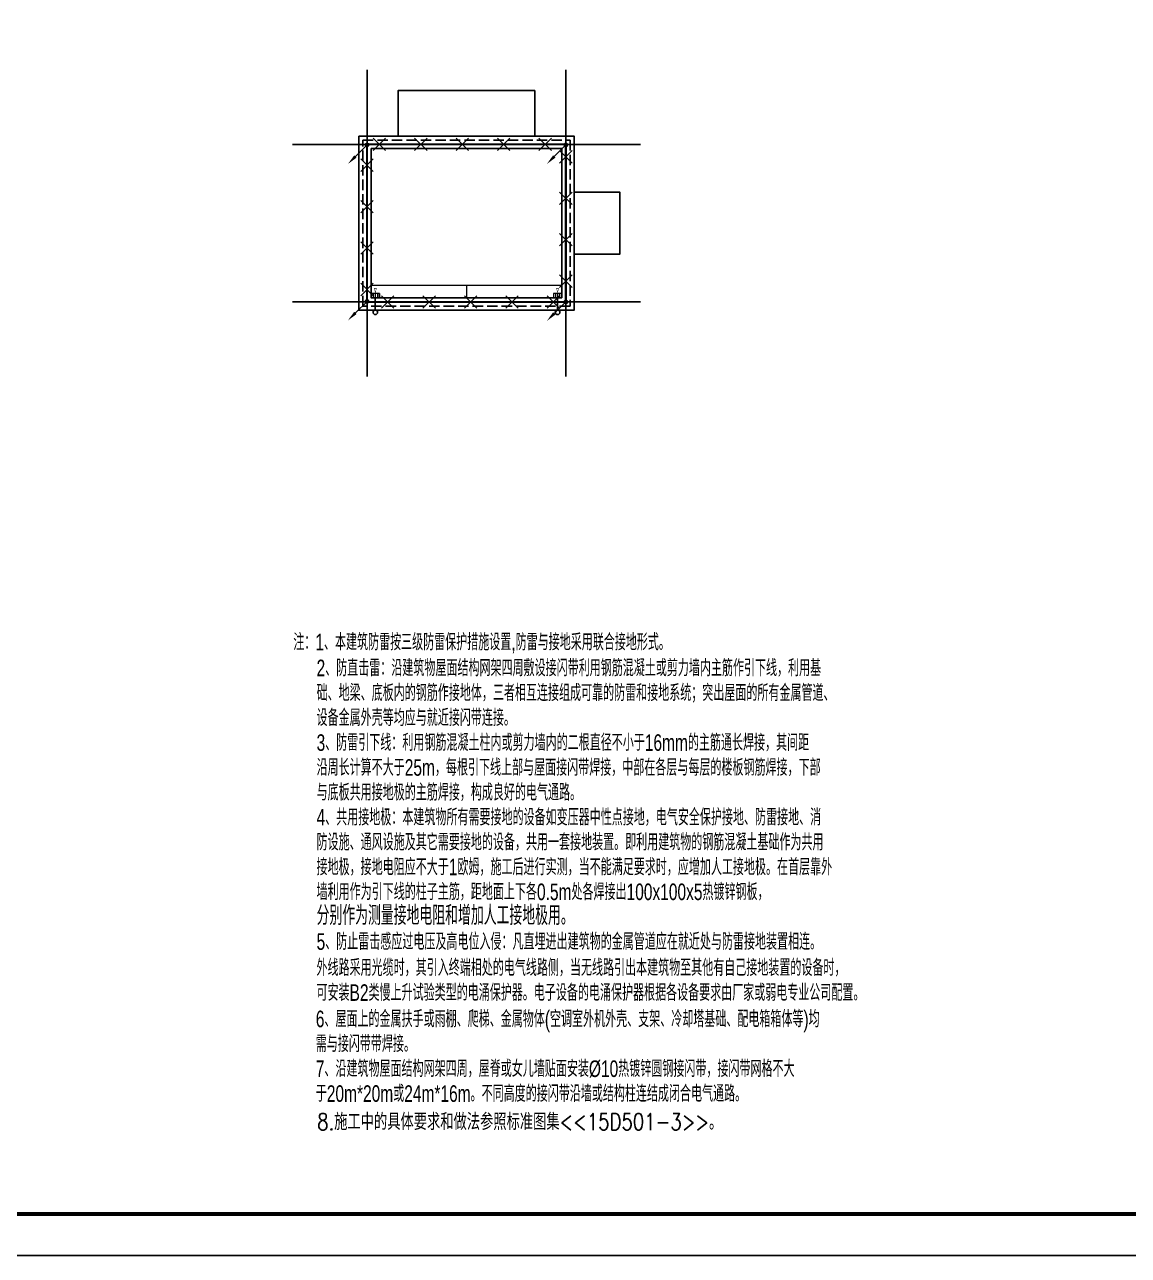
# Model space of a CAD drawing. Extents: x 4507539 to 10427425, y -64707 to 868222.
# Drawn here: x 4663961 to 4690603, y 274830 to 304530 of the extents above; entities that cross this region are included whole.
import ezdxf

# ---------------------------------------------------------------- set-up
doc = ezdxf.new("R2010")
doc.units = 0
doc.header["$LTSCALE"] = 1000
doc.header["$MEASUREMENT"] = 0
doc.linetypes.add('DASH', pattern=[0.35, 0.25, -0.1])
doc.layers.get('0').update_dxf_attribs({"linetype": 'CONTINUOUS'})
for name, color, linetype in [('!!DIM-照明', 7, 'CONTINUOUS'), ('!!电气', 1, 'CONTINUOUS'), ('DIM-照明', 3, 'CONTINUOUS'), ('DOTE', 1, 'CONTINUOUS'), ('LWIRE', 4, 'CONTINUOUS'), ('STAIR', 2, 'CONTINUOUS'), ('VPIPE-凝结', 150, 'CONTINUOUS'), ('VPIPE-雨水', 4, 'TG_Y'), ('WIRE-避雷', 4, 'TG_×'), ('图框', 140, 'CONTINUOUS')]:
    doc.layers.add(name, color=color, linetype=linetype)
doc.layers.add('平面-分水线', color=214, linetype='CONTINUOUS', lineweight=15)
doc.layers.add('平面-排水沟', color=86, linetype='CONTINUOUS', lineweight=15)
doc.styles.add('_TEL_DIM', font='SIMPLEX', dxfattribs={"width": 0.8, "height": 3.5, "bigfont": 'HZTXT'})
doc.styles.get("Standard").update_dxf_attribs({"font": 'gbenor.shx', "bigfont": 'gbcbig.shx'})
doc.styles.add('TG_LINETYPE', font='SIMPLEX', dxfattribs={"width": 0.8, "height": 3, "bigfont": 'HZTXT'})
doc.styles.add('TG_LINETYPE_THUND', font='SIMPLEX', dxfattribs={"width": 0.8, "height": 5.5, "bigfont": 'HZTXT'})
doc.styles.add('zjdz', font='zjdz-s.shx', dxfattribs={"width": 0.7, "bigfont": 'zjdz.shx'})
doc.linetypes.add('TG_Y', pattern='A,3,-0.4,["Y",TG_LINETYPE,S=0.1,R=0,X=-0.26,Y=-0.1],0', length=3.4)
doc.linetypes.add('TG_×', pattern='A,2,0,["×",TG_LINETYPE_THUND,S=0.1,R=0,X=-0.23,Y=-0.21],0', length=2)

# ---------------------------------------------------------------- blocks, each defined once
blk = doc.blocks.new('DFSFSF')
at = {"layer": '平面-分水线'}
for p, q in [((697142, 775568), (697142, 775668)), ((697342, 775668), (697143, 775668)), ((697342, 775568), (697143, 775568)), ((697193, 775568), (697193, 775668)), ((697243, 775568), (697243, 775668)), ((697292, 775568), (697292, 775668)), ((697342, 775668), (697342, 775568)), ((697342, 775568), (697342, 775668))]:
    blk.add_line(p, q, dxfattribs=at)
blk = doc.blocks.new('DFGDGDGD')
at = {"layer": '平面-分水线', "const_width": 10}
blk.add_lwpolyline([(697268, 775441), (697243, 775541), (697218, 775441)], close=True, dxfattribs=at)
blk.add_blockref('DFSFSF', (0, 0))
blk = doc.blocks.new('A$C6D282699')
at = {"layer": 'DOTE', "color": 252}
for points in [[(12512, 4764), (12512, -2636)], [(17312, 4764), (17312, -2636)], [(10712, 2964), (19112, 2964)], [(10712, -836), (19112, -836)]]:
    blk.add_lwpolyline(points, dxfattribs=at)
at = {"layer": 'STAIR', "color": 252}
for points in [[(16562, 3164), (16562, 4264), (13262, 4264), (13262, 3164)], [(17512, 314), (18612, 314), (18612, 1814), (17512, 1814)]]:
    blk.add_lwpolyline(points, dxfattribs=at)
for points in [[(12312, 3164), (17512, 3164), (17512, -1036), (12312, -1036)], [(12612, 2864), (17212, 2864), (17212, -736), (12612, -736)]]:
    blk.add_lwpolyline(points, close=True, dxfattribs=at)
at = {"layer": 'STAIR', "color": 252, "linetype": 'DASH'}
blk.add_lwpolyline([(12412, 3064), (17412, 3064), (17412, -936), (12412, -936)], close=True, dxfattribs=at)
at = {"layer": 'VPIPE-凝结', "color": 252}
for p, q in [((12712, -736), (12712, -1031)), ((17112, -736), (17112, -1031))]:
    blk.add_line(p, q, dxfattribs=at)
at = {"layer": 'VPIPE-雨水', "color": 252}
for centre in [(12712, -1086), (17112, -1086)]:
    blk.add_circle(centre, 55, dxfattribs=at)
at = {"layer": '平面-排水沟', "color": 252}
for p, q in [((12612, -436), (17212, -436)), ((14912, -436), (14912, -736))]:
    blk.add_line(p, q, dxfattribs=at)
at = {"color": 252, "xscale": -1, "rotation": 180}
for p in [(-684530, 774932), (-680131, 774932)]:
    blk.add_blockref('DFGDGDGD', p, dxfattribs=at)
blk = doc.blocks.new('$TelecSys$00000009')
for p, q in [((-0.5, 0.5), (0.5, -0.5)), ((0.5, 0.5), (-0.5, -0.5))]:
    blk.add_line(p, q)
blk = doc.blocks.new('$TelecSys$00000080')
for p, q in [((-0.7, -0.7), (0, 0)), ((0.104, 0.104), (0.104, 0.104)), ((-0.104, -0.104), (-0.104, -0.104))]:
    blk.add_line(p, q)
at = {"const_width": 0.142}
blk.add_lwpolyline([(0.071, 0, 1), (-0.071, 0, 1)], format="xyb", close=True, dxfattribs=at)
blk.add_solid([(-0.63, -0.77), (-0.77, -0.63), (-1.15, -1.15)])
at = {"width": 0.8, "flags": 9}
blk.add_attdef('A', (0, 0), '', height=0.00002, rotation=180, dxfattribs=at)

msp = doc.modelspace()

# ---------------------------------------------------------------- linework, layer by layer
at = {"layer": 'WIRE-避雷', "color": 4, "const_width": 50}
msp.add_lwpolyline([(4672225, 301639), (4672225, 297839), (4677025, 297839), (4677025, 301639), (4672225, 301639)], dxfattribs=at)
at = {"layer": '图框'}
msp.add_lwpolyline([(4633848, 274830), (4717948, 274830), (4717948, 334230), (4633848, 334230)], close=True, dxfattribs=at)
at = {"layer": '图框', "const_width": 100}
msp.add_lwpolyline([(4636348, 275830), (4716948, 275830), (4716948, 333230), (4636348, 333230)], close=True, dxfattribs=at)

# ---------------------------------------------------------------- block references
at = {"layer": '!!电气', "color": 2}
msp.add_blockref('A$C6D282699', (4659713, 298675), dxfattribs=at)
at = {"layer": 'LWIRE', "color": 2, "xscale": 300, "yscale": 300, "zscale": 300}
for p, rotation in [((4672525, 301639), 180), ((4673525, 301639), 180), ((4674525, 301639), 180), ((4675525, 301639), 180), ((4676525, 301639), 180), ((4677025, 301339), 90), ((4672225, 301139), 270), ((4672225, 300139), 270), ((4677025, 300339), 90), ((4677025, 299339), 90), ((4672225, 299139), 270), ((4677025, 298339), 90), ((4672225, 298139), 270)]:
    msp.add_blockref('$TelecSys$00000009', p, dxfattribs=dict(at, rotation=rotation))
at = {"layer": 'LWIRE', "color": 2}
for name, p, xscale, yscale, zscale in [('$TelecSys$00000080', (4672225, 301627), 400, 400, 400), ('$TelecSys$00000080', (4677025, 301627), 400, 400, 400), ('$TelecSys$00000080', (4672225, 297852), 400, 400, 400), ('$TelecSys$00000009', (4672725, 297839), 300, 300, 300), ('$TelecSys$00000009', (4673725, 297839), 300, 300, 300), ('$TelecSys$00000009', (4674725, 297839), 300, 300, 300), ('$TelecSys$00000009', (4675725, 297839), 300, 300, 300), ('$TelecSys$00000080', (4677025, 297839), 400, 400, 400), ('$TelecSys$00000009', (4676725, 297839), 300, 300, 300)]:
    msp.add_blockref(name, p, dxfattribs=dict(at, xscale=xscale, yscale=yscale, zscale=zscale))

# ---------------------------------------------------------------- texts
at = {"layer": '!!DIM-照明', "style": '_TEL_DIM', "width": 0.8}
msp.add_text('8.施工中的具体要求和做法参照标准图集<<15D501-3>>。', height=400, dxfattribs=at).set_placement((4671022, 277855))
at = {"layer": 'DIM-照明', "color": 7, "linetype": 'Continuous', "style": 'zjdz', "width": 0.7}
for s, height, p in [('注：1、本建筑防雷按三级防雷保护措施设置,防雷与接地采用联合接地形式。', 400, (4670446, 289431)), ('2、防直击雷：沿建筑物屋面结构网架四周敷设接闪带利用钢筋混凝土或剪力墙内主筋作引下线，利用基', 400, (4671008, 288806)), ('础、地梁、底板内的钢筋作接地体，三者相互连接组成可靠的防雷和接地系统；突出屋面的所有金属管道、', 400, (4671008, 288205)), ('设备金属外壳等均应与就近接闪带连接。', 400, (4671008, 287605)), ('3、防雷引下线：利用钢筋混凝土柱内或剪力墙内的二根直径不小于16mm的主筋通长焊接，其间距', 400, (4671008, 287005)), ('沿周长计算不大于25m，每根引下线上部与屋面接闪带焊接，中部在各层与每层的楼板钢筋焊接，下部', 400, (4671008, 286404)), ('与底板共用接地极的主筋焊接，构成良好的电气通路。', 400, (4671008, 285804)), ('4、共用接地极：本建筑物所有需要接地的设备如变压器中性点接地，电气安全保护接地、防雷接地、消', 400, (4671008, 285204)), ('防设施、通风设施及其它需要接地的设备，共用一套接地装置。即利用建筑物的钢筋混凝土基础作为共用', 400, (4671008, 284603)), ('接地极，接地电阻应不大于1欧姆，施工后进行实测，当不能满足要求时，应增加人工接地极。在首层靠外', 400, (4671008, 284003)), ('墙利用作为引下线的柱子主筋，距地面上下各0.5m处各焊接出100x100x5热镀锌钢板，', 400, (4671008, 283403)), ('分别作为测量接地电阻和增加人工接地极用。', 466.67, (4671008, 282802)), ('5、防止雷击感应过电压及高电位入侵：凡直埋进出建筑物的金属管道应在就近处与防雷接地装置相连。', 400, (4671008, 282202)), ('外线路采用光缆时，其引入终端相处的电气线路侧，当无线路引出本建筑物至其他有自己接地装置的设备时，', 400, (4671006, 281573)), ('可安装B2类慢上升试验类型的电涌保护器。电子设备的电涌保护器根据各设备要求由厂家或弱电专业公司配置。', 400, (4671006, 280972)), ('6、屋面上的金属扶手或雨棚、爬梯、金属物体(空调室外机外壳、支架、冷却塔基础、配电箱箱体等)均', 400, (4670989, 280336)), ('需与接闪带带焊接。', 400, (4670989, 279736)), ('7、沿建筑物屋面结构网架四周，屋脊或女儿墙贴面安装%%C10热镀锌圆钢接闪带，接闪带网格不大', 400, (4670989, 279135)), ('于20m*20m或24m*16m。不同高度的接闪带沿墙或结构柱连结成闭合电气通路。', 400, (4670989, 278535))]:
    msp.add_text(s, height=height, dxfattribs=at).set_placement(p)

doc.saveas('drawing.dxf')
